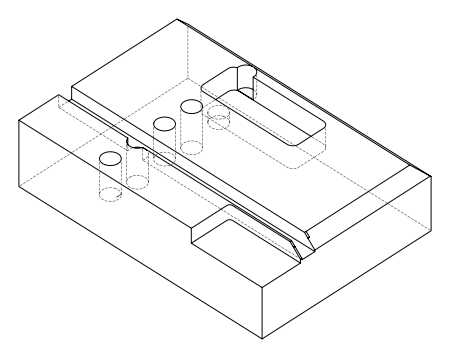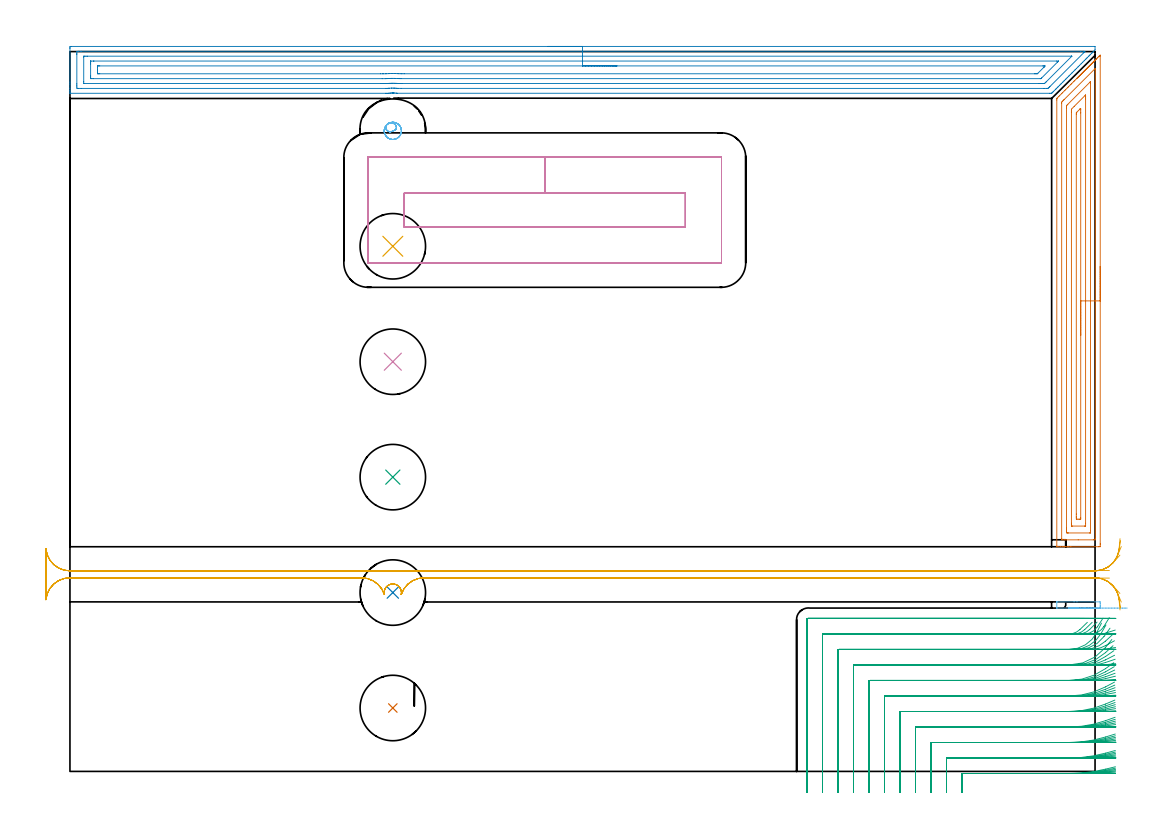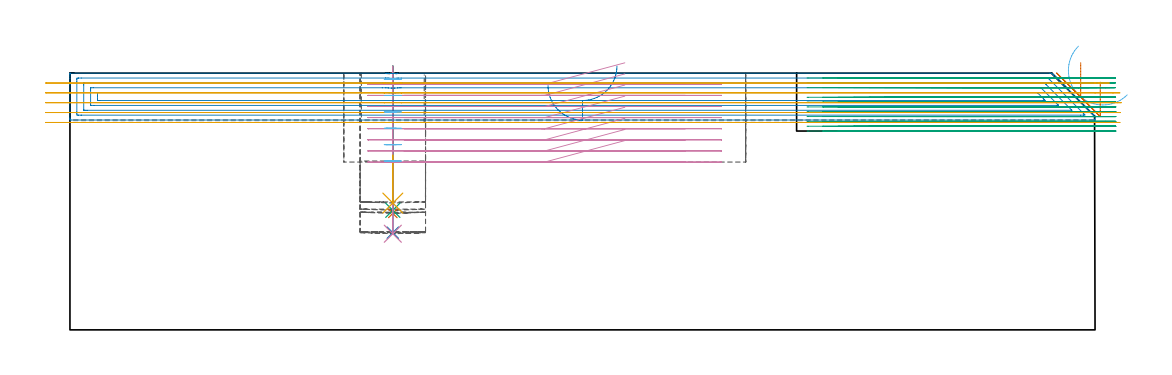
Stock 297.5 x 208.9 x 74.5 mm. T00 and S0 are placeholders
(PLAN: 12 operations, 3 tool changes, 62.2 min)
(1 INDEXABLE_INSERT_DRILL_BLIND_HOLE_FROM_SOLID | STEP1POCKET | NXT0302_009 | 0.17 min | 11464 mm3)
(2 INDEXABLE_INSERT_DRILL_BLIND_HOLE_FROM_SOLID_1 | STEP1POCKET_1 | NXT0302_009 | 0.19 min | 13051 mm3)
(3 INDEXABLE_INSERT_DRILL_BLIND_HOLE_FROM_SOLID_2 | STEP1POCKET_2 | NXT0302_009 | 0.17 min | 11211 mm3)
(4 INDEXABLE_INSERT_DRILL_BLIND_HOLE_FROM_SOLID_3 | STEP1POCKET_3 | NXT0302_009 | 0.2 min | 13136 mm3)
(5 INDEXABLE_INSERT_DRILL_BLIND_HOLE_FROM_SOLID_4 | STEP1POCKET_4 | NXT0302_009 | 0.06 min | 10615 mm3)
(6 AREA_MILL | FG_CHAMFER_SURFACE | UGT0205_001 | 0.28 min | 1210 mm3)
(7 AREA_MILL_1 | FG_CHAMFER_SURFACE_1 | UGT0205_001 | 5.69 min | 11855 mm3)
(8 AREA_MILL_2 | FG_CHAMFER_SURFACE_2 | UGT0205_001 | 11.96 min | 26774 mm3)
(9 MILL_CORNER_NOTCH_RECTANGULAR | CORNER_NOTCH_RECTANGULAR | NXT0201_008 | Follow Part, ap 1.5, ae 75% | 28 min | 68390 mm3)
(10 MILL_RECTANGULAR_POCKET | POCKET_RECTANGULAR_STRAIGHT | UGT0201_132 | Follow Part, ap 3.5, ae 75% | 8.17 min | 126372 mm3)
(11 MILL_RECTANGULAR_SLOT | SLOT_RECTANGULAR | UGT0201_132 | Follow Part, ap 3.5, ae 75% | 6.66 min | 64338 mm3)
(12 MILL_BLIND_HOLE_FROM_SOLID_MATERIAL | STEP1POCKET_5 | UGT0201_132 | Spiral | 0.6 min | 3915 mm3)
(TOOL NXT0302_009 | Index. Insert Drill 19mm [880-D1900L25-05] | D19 PA176 FL95 Z2)
(TOOL UGT0205_001 | Chamfer Mill 20 x 3 x 45 deg. | D20 FL50 Z2)
(TOOL NXT0201_008 | ENDMILL 6mm [2P460-0600-NA 1630] | D6 FL26 Z6)
(TOOL UGT0201_132 | Carbide End Mill 14.0 | D14 FL30 Z4)
(OP 1 INDEXABLE_INSERT_DRILL_BLIND_HOLE_FROM_SOLID)
G17 G21 G94 G90
T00 M6
G54
G17 G0 G90 X93.7 Y18.4 S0 M3
G43 Z84.5 H1
G94 G81 G98 Z33.8 F250. R76.5
G80
M5
M2
(OP 2 INDEXABLE_INSERT_DRILL_BLIND_HOLE_FROM_SOLID_1)
G17 G21 G94 G90
T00 M6
G54
G17 G0 G90 X93.7 Y51.9 S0 M3
G43 Z84.5 H1
G94 G81 G98 Z28.2 F250. R76.5
G80
M5
M2
(OP 3 INDEXABLE_INSERT_DRILL_BLIND_HOLE_FROM_SOLID_2)
G17 G21 G94 G90
T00 M6
G54
G17 G0 G90 X93.7 Y85.4 S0 M3
G43 Z84.5 H1
G94 G81 G98 Z34.7 F250. R76.5
G80
M5
M2
(OP 4 INDEXABLE_INSERT_DRILL_BLIND_HOLE_FROM_SOLID_3)
G17 G21 G94 G90
T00 M6
G54
G17 G0 G90 X93.7 Y118.9 S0 M3
G43 Z84.5 H1
G94 G81 G98 Z27.9 F250. R76.5
G80
M5
M2
(OP 5 INDEXABLE_INSERT_DRILL_BLIND_HOLE_FROM_SOLID_4)
G17 G21 G94 G90
T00 M6
G54
G17 G0 G90 X93.7 Y152.4 S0 M3
G43 Z84.5 H1
G94 G81 G98 Z36.8 F250. R50.7
G80
M5
M2
(OP 6 AREA_MILL)
G17 G21 G94 G90
T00 M6
G54
G17 G0 G90 X306.842 Y47.4 S1061 M3
G43 Z84.5 H0
Z68.205
G94 G1 X306.199 Z67.615 F250.
X305.508 Z67.083
X304.772 Z66.614
X303.999 Z66.211
X303.193 Z65.876
X302.361 Z65.613
X301.51 Z65.424
X300.645 Z65.309
X299.773 Z65.271
X298.902 Z65.308
X298.037 Z65.421
X297.185 Z65.609
X296.353 Z65.871
X295.546 Z66.204
X294.772 Z66.607
X294.036 Z67.075
X293.344 Z67.605
X292.7 Z68.194
X292.256 Z68.637
X291.405 Z69.494
X286.443 Z74.457
X286.406 Y47.41 Z74.494
X286.4 Y47.418 Z74.5
Y49.182
X286.406 Y49.19 Z74.494
X286.445 Y49.2 Z74.454
X291.405 Z69.494
X292.256 Z68.637
X298.928 Y49.199 Z61.968
X298.991 Y49.194 Z61.905
X298.998 Y48.741 Z61.902
X299. Y48.211 Z61.9
X298.998 Y47.859 Z61.902
X298.991 Y47.406 Z61.905
X298.928 Y47.401 Z61.968
X294.457 Y47.4 Z66.438
X292.7 Z68.194
X292.11 Z68.837
X291.579 Z69.529
X291.109 Z70.264
X290.706 Z71.038
X290.371 Z71.843
X290.109 Z72.675
X289.919 Z73.527
X289.805 Z74.392
X289.766 Z75.263
X289.803 Z76.135
X289.917 Z77.
X290.105 Z77.852
X290.366 Z78.684
X290.7 Z79.49
X291.102 Z80.264
X291.57 Z81.
X292.101 Z81.693
X292.69 Z82.336
G0 Z84.5
M5
M2
(OP 7 AREA_MILL_1)
G17 G21 G94 G90
T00 M6
G54
G17 G0 G90 X299. Y146.55 S1061 M3
G43 Z84.5 H0
Z71.9
G94 G1 Y146.512 Z71.028 F250.
Y146.398 Z70.163
Y146.209 Z69.312
Y145.947 Z68.48
Y145.613 Z67.674
Y145.21 Z66.9
Y144.742 Z66.164
Y144.211 Z65.472
Y143.621 Z64.829
Y142.978 Z64.24
Y142.286 Z63.708
Y141.55 Z63.24
Y140.776 Z62.837
Y139.97 Z62.503
Y139.138 Z62.241
Y138.287 Z62.052
Y137.422 Z61.938
Y136.55 Z61.9
Y66.13
X298.999 Y65.775 Z61.901
X298.994 Y65.246 Z61.903
X298.991 Y65.208 Z61.905
X298.467 Y65.2 Z62.43
X290.482 Z70.412
X289.853 Z71.045
X289.595 Z71.302
X288.966 Z71.931
X288.707 Z72.189
X288.191 Z72.708
X287.449 Z73.45
X286.71 Z74.189
X286.424 Y65.207 Z74.467
X286.403 Y65.21 Z74.488
X286.4 Y65.33 Z74.5
Y194.862
X286.406 Y195.301 Z74.492
X286.47 Y195.371 Z74.428
X286.933 Y195.835 Z73.963
X287.172 Y196.072 Z73.728
X287.82 Y196.722 Z73.076
X288.05 Y196.95 Z72.85
X288.707 Y197.609 Z72.189
X288.929 Y197.829 Z71.971
X289.595 Y198.496 Z71.302
X289.807 Y198.707 Z71.093
X290.482 Y199.384 Z70.415
X290.686 Y199.586 Z70.214
X290.71 Y199.61 Z70.19
X291.369 Y200.271 Z69.527
X291.564 Y200.464 Z69.336
X291.6 Y200.5 Z69.3
X292.256 Y201.158 Z68.64
X292.319 Y201.22 Z68.58
X292.49 Y201.39 Z68.409
X292.552 Y201.454 Z68.344
X292.614 Y201.515 Z68.285
X292.787 Y201.687 Z68.112
X292.848 Y201.75 Z68.049
X292.909 Y201.809 Z67.99
X293.083 Y201.984 Z67.816
X293.144 Y202.045 Z67.753
X293.204 Y202.104 Z67.695
X293.38 Y202.281 Z67.519
X293.439 Y202.341 Z67.457
X293.498 Y202.399 Z67.401
X293.677 Y202.577 Z67.222
X293.735 Y202.637 Z67.162
X293.793 Y202.694 Z67.106
X293.974 Y202.874 Z66.925
X294.031 Y202.933 Z66.866
X294.088 Y202.988 Z66.811
X294.27 Y203.171 Z66.629
X294.327 Y203.228 Z66.57
X294.383 Y203.283 Z66.516
X294.567 Y203.468 Z66.332
X294.622 Y203.524 Z66.274
X294.677 Y203.578 Z66.222
X294.864 Y203.764 Z66.035
X294.918 Y203.82 Z65.979
X294.972 Y203.873 Z65.927
X295.161 Y204.061 Z65.738
X295.214 Y204.115 Z65.683
X295.267 Y204.168 Z65.632
X295.457 Y204.358 Z65.442
X295.51 Y204.411 Z65.387
X295.562 Y204.462 Z65.337
X295.754 Y204.655 Z65.145
X295.805 Y204.707 Z65.091
X295.856 Y204.757 Z65.042
X296.051 Y204.951 Z64.848
X296.101 Y205.003 Z64.796
X296.151 Y205.052 Z64.748
X296.348 Y205.248 Z64.551
X296.397 Y205.298 Z64.5
X296.446 Y205.347 Z64.453
X296.644 Y205.545 Z64.255
X296.693 Y205.594 Z64.204
X296.741 Y205.641 Z64.158
X296.941 Y205.842 Z63.958
X296.988 Y205.89 Z63.909
X297.036 Y205.936 Z63.863
X297.238 Y206.138 Z63.661
X297.284 Y206.186 Z63.613
X297.33 Y206.231 Z63.569
X297.535 Y206.435 Z63.364
X297.58 Y206.481 Z63.317
X297.625 Y206.526 Z63.274
X297.831 Y206.732 Z63.068
X297.876 Y206.777 Z63.021
X297.92 Y206.82 Z62.979
X298.128 Y207.029 Z62.771
X298.467 Y207.369 Z62.43
X298.592 Y207.492 Z62.308
X298.723 Y207.622 Z62.177
X298.911 Y207.806 Z61.987
X298.993 Y207.882 Z61.904
X299. Y207.622 Z61.9
Y136.55
X297.586 Z63.314
Y67.555
X297.58 Y67.21 Z63.32
X297.045 Y67.201 Z63.855
X292.61 Y67.2 Z68.29
X289.061 Z71.839
X288.707 Z72.193
X288.172 Y67.202 Z72.728
X287.82 Y67.21 Z73.08
X287.814 Y67.555 Z73.086
Y67.561
Y193.972
X287.82 Y194.258 Z73.08
X288.117 Y194.563 Z72.783
X288.412 Y194.862 Z72.488
X288.56 Y195.01 Z72.34
X297.314 Y203.764 Z63.586
X297.449 Y203.895 Z63.451
X297.58 Y204.018 Z63.32
X297.586 Y203.759 Z63.314
Y136.55
X296.172 Z64.728
X296.171 Y69.859 Z64.729
X296.167 Y69.336 Z64.733
X296.165 Y69.245 Z64.735
X296.16 Y69.21 Z64.74
X296.076 Y69.206 Z64.824
X295.94 Y69.201 Z64.96
X289.729 Z71.171
X289.595 Y69.203 Z71.305
X289.46 Y69.209 Z71.44
X289.235 Y69.223 Z71.665
X289.233 Y69.336 Z71.667
X289.23 Y69.702 Z71.67
X289.229 Y70.226 Z71.671
X289.228 Y70.593 Z71.672
X289.229 Y192.558 Z71.671
X289.231 Y193.081 Z71.669
X289.233 Y193.173 Z71.667
X289.235 Y193.215 Z71.665
X289.257 Y193.246 Z71.643
X289.342 Y193.335 Z71.558
X289.595 Y193.594 Z71.305
X296.058 Y200.059 Z64.842
X296.125 Y200.123 Z64.775
X296.154 Y200.147 Z64.746
X296.164 Y200.153 Z64.736
X296.165 Y200.143 Z64.735
X296.169 Y200.067 Z64.731
X296.171 Y199.96 Z64.729
X296.172 Y199.836 Z64.728
Y136.55
X294.757 Z66.143
Y72.007
X294.755 Y71.28 Z66.145
X294.753 Y71.23 Z66.147
X294.751 Y71.212 Z66.149
X294.733 Y71.209 Z66.167
X294.634 Y71.204 Z66.266
X294.433 Y71.201 Z66.467
X290.933 Z69.967
X290.757 Y71.203 Z70.143
X290.67 Y71.207 Z70.23
X290.652 Y71.21 Z70.248
X290.649 Y71.22 Z70.251
X290.647 Y71.252 Z70.253
X290.643 Y71.845 Z70.257
Y72.007
Y191.301
X290.647 Y192.025 Z70.253
X290.65 Y192.191 Z70.25
X291.449 Y193.001 Z69.451
X294.614 Y196.165 Z66.286
X294.672 Y196.221 Z66.228
X294.722 Y196.266 Z66.178
X294.748 Y196.288 Z66.152
X294.75 Y196.251 Z66.15
X294.756 Y195.915 Z66.144
X294.757 Y195.752 Z66.143
Y195.188
Y136.55
X293.343 Z67.557
Y73.587
X293.341 Y73.387 Z67.559
X293.338 Y73.254 Z67.562
X293.336 Y73.213 Z67.564
X293.325 Y73.209 Z67.575
X293.29 Y73.205 Z67.61
X293.144 Y73.202 Z67.756
X292.841 Y73.201 Z68.059
X292.256 Y73.207 Z68.644
X292.068 Y73.21 Z68.832
X292.061 Y73.587 Z68.839
X292.058 Y73.787 Z68.842
X292.057 Y73.987 Z68.843
Y74.677
X292.058 Y190.61 Z68.842
X292.061 Y190.956 Z68.839
X292.064 Y191.126 Z68.836
X292.073 Y191.163 Z68.827
X292.109 Y191.203 Z68.791
X292.199 Y191.301 Z68.701
X293.09 Y192.191 Z67.81
X293.118 Y192.217 Z67.782
X293.144 Y192.238 Z67.756
X293.336 Y192.375 Z67.564
X293.34 Y192.191 Z67.56
X293.342 Y191.992 Z67.558
X293.343 Y191.301 Z67.557
Y191.101
Y136.55
Y135.679 Z67.595
Y134.814 Z67.709
Y133.962 Z67.898
Y133.13 Z68.16
Y132.324 Z68.494
Y131.55 Z68.897
Y130.814 Z69.365
Y130.122 Z69.896
Y129.479 Z70.486
Y128.89 Z71.129
Y128.359 Z71.821
Y127.89 Z72.557
Y127.487 Z73.331
Y127.153 Z74.137
Y126.891 Z74.969
Y126.702 Z75.82
Y126.588 Z76.685
Y126.55 Z77.557
G0 Z84.5
M5
M2
(OP 8 AREA_MILL_2)
G17 G21 G94 G90
T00 M6
G54
G17 G0 G90 X138.75 Y210.4 S1061 M3
G43 Z84.5 H0
Z70.9
G94 G1 X138.788 Z70.028 F250.
X138.902 Z69.164
X139.091 Z68.312
X139.353 Z67.48
X139.687 Z66.674
X140.09 Z65.9
X140.558 Z65.164
X141.09 Z64.472
X141.679 Z63.829
X142.322 Z63.24
X143.014 Z62.708
X143.75 Z62.24
X144.524 Z61.837
X145.33 Z61.503
X146.162 Z61.241
X147.014 Z61.052
X147.878 Z60.938
X148.75 Z60.9
X297.341
X297.395 Y210.398 Z60.902
X297.5 Y210.391 Z60.905
X297.499 Y209.399 Z61.9
X297.041 Y208.94 Z62.357
X296.895 Y208.794 Z62.505
X296.602 Y208.502 Z62.798
X296.151 Y208.05 Z63.247
X296.002 Y207.902 Z63.397
X295.705 Y207.605 Z63.695
X295.261 Y207.16 Z64.137
X295.11 Y207.009 Z64.29
X294.822 Y206.722 Z64.578
X294.371 Y206.27 Z65.027
X293.91 Y205.81 Z65.49
X293.481 Y205.38 Z65.917
X293.012 Y204.912 Z66.388
X292.592 Y204.49 Z66.807
X292.115 Y204.014 Z67.285
X291.702 Y203.6 Z67.697
X291.217 Y203.117 Z68.183
X290.812 Y202.71 Z68.587
X290.32 Y202.219 Z69.08
X289.922 Y201.82 Z69.477
X289.422 Y201.322 Z69.978
X289.032 Y200.93 Z70.367
X288.524 Y200.424 Z70.875
X288.142 Y200.04 Z71.257
X287.627 Y199.527 Z71.773
X287.252 Y199.15 Z72.147
X286.729 Y198.629 Z72.67
X286.362 Y198.26 Z73.037
X286.185 Y198.085 Z73.214
X285.997 Y197.897 Z73.403
X285.472 Y197.37 Z73.927
X285.293 Y197.193 Z74.107
X284.956 Y196.856 Z74.444
X284.919 Y196.821 Z74.479
X284.9 Y196.807 Z74.493
X284.401 Y196.8 Z74.5
X95.087 Y196.81 Z74.49
X94.757 Y196.836 Z74.461
X94.641 Y196.846 Z74.452
X94.194 Y196.878 Z74.417
X93.953 Y196.882 Z74.405
X93.879 Y196.888 Z74.407
X93.724 Y196.891 Z74.404
X93.647 Y196.889
X93.599 Y196.886 Z74.402
X93.299 Y196.881 Z74.409
X93.076 Y196.866 Z74.425
X92.852 Y196.851 Z74.441
X92.526 Y196.819 Z74.474
X92.35 Y196.801 Z74.491
X92.294 Y196.8 Z74.492
X91.859 Z74.497
X91.656 Y196.801 Z74.499
X0.159 Y196.8 Z74.5
X0.01 Y196.803 Z74.488
X0.006 Y196.843 Z74.448
X0. Y197.207 Z74.093
Y197.626 Z73.673
Y198.26 Z73.035
Y199.467 Z71.829
Y200.04 Z71.254
Y209.83 Z61.468
X0.002 Y210.118 Z61.179
X0.01 Y210.392 Z60.906
X0.284 Y210.399 Z60.899
X148.75 Y210.4 Z60.9
Y208.986 Z62.314
X293.325
X294.175 Y208.982 Z62.318
X294.217 Y208.979 Z62.321
X294.578 Y208.94 Z62.36
X294.401 Y208.756 Z62.544
X294.217 Y208.568 Z62.732
X284.401 Y198.751 Z72.549
X284.153 Y198.508 Z72.792
X283.899 Y198.26 Z73.04
X283.549 Y198.22 Z73.08
X283.508 Y198.218 Z73.082
X282.662 Y198.214 Z73.086
X282.616
X96.132 Y198.224 Z73.076
X95.238 Y198.226 Z73.074
X95.204 Y198.228 Z73.072
X94.761 Y198.26 Z73.04
X94.311 Y198.291 Z73.009
X94.279 Y198.292 Z73.008
X93.842 Y198.3 Z73.
X93.419 Y198.301 Z72.999
X93.379 Y198.3 Z73.
X92.625 Y198.26 Z73.04
X92.535 Y198.252 Z73.048
X92.526 Y198.251 Z73.049
X92.102 Y198.223 Z73.077
X91.678 Y198.216 Z73.084
X91.634
X3.283 Y198.214 Z73.086
X2.433 Y198.217 Z73.083
X2.39 Y198.22 Z73.08
X2.01 Y198.26 Z73.04
X2.003 Y198.646 Z72.654
X2.001 Y199.15 Z72.15
X2. Y199.539 Z71.761
X2.001 Y208.05 Z63.25
X2.002 Y208.436 Z62.864
X2.01 Y208.94 Z62.36
X2.35 Y208.98 Z62.32
X2.39 Y208.982 Z62.318
X3.236 Y208.986 Z62.314
X3.283
X148.75
Y207.572 Z63.728
X290.648 Y207.571 Z63.729
X290.691 Y207.57 Z63.73
X290.747 Y207.566 Z63.734
X290.754 Y207.565 Z63.735
X290.744 Y207.55 Z63.75
X290.725 Y207.527 Z63.773
X290.692 Y207.492 Z63.808
X290.648 Y207.447 Z63.853
X283.374 Y200.174 Z71.126
X283.239 Y200.04 Z71.26
X282.923 Y199.734 Z71.566
X282.817 Y199.636 Z71.664
X282.616 Y199.633 Z71.667
X282.135 Y199.63 Z71.67
X281.723 Y199.629 Z71.671
X281.244
X96.499 Y199.639 Z71.661
X96.096 Y199.641 Z71.659
X95.6 Y199.645 Z71.655
X95.204 Y199.655 Z71.645
X94.668 Y199.684 Z71.616
X94.311 Y199.701 Z71.599
X93.747 Y199.713 Z71.587
X93.419 Y199.71 Z71.59
X92.88 Y199.688 Z71.612
X92.526 Y199.669 Z71.631
X92.034 Y199.641 Z71.659
X91.634 Y199.636 Z71.664
X91.151 Y199.631 Z71.669
X90.741 Y199.63 Z71.67
X90.261
X4.175 Y199.629 Z71.671
X4.037 Y199.63 Z71.67
X4.015 Y199.632 Z71.668
X4.011 Y199.634 Z71.666
X4.007 Y199.657 Z71.643
X4.002 Y199.749 Z71.551
X4. Y200.215 Z71.085
X4.001 Y207.333 Z63.967
X4.007 Y207.508 Z63.792
X4.01 Y207.555 Z63.745
X4.024 Y207.565 Z63.735
X4.072 Y207.567 Z63.733
X4.175 Y207.569 Z63.731
X4.655 Y207.571 Z63.729
X5.067 Y207.572 Z63.728
X148.75
Y206.157 Z65.143
X286.299
X286.811 Y206.152 Z65.148
X286.889 Y206.15 Z65.15
X286.85 Y206.107 Z65.193
X286.776 Y206.028 Z65.272
X286.688 Y205.937 Z65.363
X286.604 Y205.853 Z65.447
X282.006 Y201.255 Z70.045
X281.891 Y201.143 Z70.157
X281.812 Y201.069 Z70.231
X281.791 Y201.051 Z70.249
X281.771 Y201.048 Z70.252
X281.723 Y201.045 Z70.255
X281.61 Y201.044 Z70.256
X96.096 Y201.053 Z70.247
X95.972 Y201.054 Z70.246
X95.588 Y201.061 Z70.239
X95.204 Y201.075 Z70.225
X95.052 Y201.081 Z70.219
X94.311 Y201.116 Z70.184
X94.12 Y201.121 Z70.179
X93.419 Y201.125 Z70.175
X93.229 Y201.12 Z70.18
X92.526 Y201.09 Z70.21
X92.374 Y201.082 Z70.218
X92.016 Y201.063 Z70.237
X91.634 Y201.049 Z70.251
X91.517 Y201.046 Z70.254
X90.741 Y201.044 Z70.256
X90.627
X6.739 Y201.043 Z70.257
X6.056 Y201.048 Z70.252
X6.019 Y201.05 Z70.25
X6.01 Y201.056 Z70.244
X6.007 Y201.078 Z70.222
X6.003 Y201.178 Z70.122
X6.001 Y201.379 Z69.921
X6. Y201.78 Z69.52
Y205.34 Z65.96
X6.001 Y205.805 Z65.495
X6.003 Y206.017 Z65.283
X6.007 Y206.123 Z65.177
X6.01 Y206.146 Z65.154
X6.024 Y206.151 Z65.149
X6.077 Y206.153 Z65.147
X6.852 Y206.157 Z65.143
X6.965
X148.75
Y204.743 Z66.557
X282.362
X282.616 Y204.742 Z66.558
X282.869 Y204.739 Z66.561
X283.02 Y204.736 Z66.564
X282.875 Y204.58 Z66.72
X282.79 Y204.49 Z66.81
X282.704 Y204.402 Z66.898
X282.616 Y204.314 Z66.986
X280.921 Y202.621 Z68.679
X280.831 Y202.535 Z68.765
X280.746 Y202.464 Z68.836
X280.671 Y202.462 Z68.838
X280.511 Y202.459 Z68.841
X280.192 Y202.457 Z68.843
X279.938
X96.989 Y202.467 Z68.833
X96.338 Y202.469 Z68.831
X96.096 Y202.471 Z68.829
X95.43 Y202.484 Z68.816
X95.204 Y202.494 Z68.806
X94.495 Y202.527 Z68.773
X94.311 Y202.532 Z68.768
X93.589 Y202.54 Z68.76
X93.419 Y202.539 Z68.761
X92.722 Y202.515 Z68.785
X92.526 Y202.507 Z68.793
X91.87 Y202.475 Z68.825
X91.634 Y202.467 Z68.833
X90.992 Y202.46 Z68.84
X90.741 Y202.459 Z68.841
X90.102 Y202.458 Z68.842
X8.637 Y202.457 Z68.843
X8.383 Y202.458 Z68.842
X8.214 Y202.46 Z68.84
X8.08 Y202.464 Z68.836
X8.01 Y202.468 Z68.832
X8.008 Y202.499 Z68.801
X8.004 Y202.71 Z68.59
X8. Y203.345 Z67.955
Y203.6 Z67.7
Y204.235 Z67.065
X8.002 Y204.49 Z66.81
X8.006 Y204.649 Z66.651
X8.01 Y204.726 Z66.574
X8.018 Y204.736 Z66.564
X8.057 Y204.739 Z66.561
X8.129 Y204.741 Z66.559
X8.384 Y204.743 Z66.557
X8.637
X148.75
X149.622 Z66.595
X150.486 Z66.709
X151.338 Z66.898
X152.17 Z67.16
X152.976 Z67.494
X153.75 Z67.897
X154.486 Z68.365
X155.178 Z68.896
X155.821 Z69.486
X156.41 Z70.129
X156.942 Z70.821
X157.41 Z71.557
X157.813 Z72.331
X158.147 Z73.137
X158.409 Z73.969
X158.598 Z74.82
X158.712 Z75.685
X158.75 Z76.557
G0 Z84.5
M5
M2
(OP 9 MILL_CORNER_NOTCH_RECTANGULAR)
G17 G21 G94 G90
T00 M6
G54
G17 G0 G90 X303.417 Y1.35 S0 M3
G43 Z84.5 H1
Z73.1
G94 G1 X300.5 Y0.648 F250.
G2 X289.975 Y-0.6 R45. F500.
G1 X259.196
G3 X258.9 Y-0.896 R0.3
G1 Y-3.
Y-6. F250.
G0 Z84.5
X303.397 Y6.071
Z73.1
G1 X300.5 Y5.291
G2 X289.975 Y3.9 R40.5 F500.
G1 X254.697
G3 X254.4 Y3.603 R0.3
G1 Y-3.
Y-6. F250.
G0 Z84.5
X303.369 Y10.85
Z73.1
G1 X300.5 Y9.973
G2 X289.975 Y8.4 R36. F500.
G1 X250.197
G3 X249.9 Y8.103 R0.3
G1 Y-3.
Y-6. F250.
G0 Z84.5
X303.328 Y15.713
Z73.1
G1 X300.5 Y14.71
G2 X289.975 Y12.9 R31.5 F500.
G1 X245.697
G3 X245.4 Y12.603 R0.3
G1 Y-3.
Y-6. F250.
G0 Z84.5
X303.263 Y20.705
Z73.1
G1 X300.5 Y19.536
G2 X289.975 Y17.4 R27. F500.
G1 X241.197
G3 X240.9 Y17.103 R0.3
G1 Y-3.
Y-6. F250.
G0 Z84.5
X303.152 Y25.917
Z73.1
G1 X300.5 Y24.513
G2 X289.975 Y21.9 R22.5 F500.
G1 X236.697
G3 X236.4 Y21.603 R0.3
G1 Y-3.
Y-6. F250.
G0 Z84.5
X302.934 Y31.552
Z73.1
G1 X300.5 Y29.798
G2 X289.975 Y26.4 R18. F500.
G1 X232.197
G3 X231.9 Y26.103 R0.3
G1 Y-3.
Y-6. F250.
G0 Z84.5
X302.379 Y38.284
Z73.1
G1 X300.5 Y35.945
G2 X289.975 Y30.9 R13.5 F500.
G1 X227.698
G3 X227.4 Y30.602 R0.3
G1 Y-3.
Y-6. F250.
G0 Z84.5
X299.364 Y43.036
Z73.1
G1 X298.016 Y40.356
G2 X289.975 Y35.4 R9. F500.
G1 X223.198
G3 X222.9 Y35.102 R0.3
G1 Y-3.
Y-6. F250.
G0 Z84.5
X295.263 Y43.263
Z73.1
G1 X293.111 Y41.173
G2 X289.975 Y39.9 R4.5 F500.
G1 X218.698
G3 X218.4 Y39.602 R0.3
G1 Y-3.
Y-6. F250.
G0 Z84.5
X292.975 Y44.4
Z73.1
G1 X289.975
X214.2 F500.
G3 X213.9 Y44.1 R0.3
G1 Y-3.
Y-6. F250.
G0 Z84.5
X303.438 Y0.943
Z71.7
G1 X300.5 Y0.335
G2 X291.375 Y-0.6 R45. F500.
G1 X259.197
G3 X258.9 Y-0.897 R0.3
G1 Y-3.
Y-6. F250.
G0 Z84.5
X303.423 Y5.617
Z71.7
G1 X300.5 Y4.941
G2 X291.375 Y3.9 R40.5 F500.
G1 X254.697
G3 X254.4 Y3.603 R0.3
G1 Y-3.
Y-6. F250.
G0 Z84.5
X303.402 Y10.336
Z71.7
G1 X300.5 Y9.576
G2 X291.375 Y8.4 R36. F500.
G1 X250.197
G3 X249.9 Y8.103 R0.3
G1 Y-3.
Y-6. F250.
G0 Z84.5
X303.371 Y15.12
Z71.7
G1 X300.5 Y14.251
G2 X291.375 Y12.9 R31.5 F500.
G1 X245.697
G3 X245.4 Y12.603 R0.3
G1 Y-3.
Y-6. F250.
G0 Z84.5
X303.323 Y20.003
Z71.7
G1 X300.5 Y18.989
G2 X291.375 Y17.4 R27. F500.
G1 X241.197
G3 X240.9 Y17.103 R0.3
G1 Y-3.
Y-6. F250.
G0 Z84.5
X303.242 Y25.05
Z71.7
G1 X300.5 Y23.833
G2 X291.375 Y21.9 R22.5 F500.
G1 X236.697
G3 X236.4 Y21.603 R0.3
G1 Y-3.
Y-6. F250.
G0 Z84.5
X303.086 Y30.405
Z71.7
G1 X300.5 Y28.884
G2 X291.375 Y26.4 R18. F500.
G1 X232.197
G3 X231.9 Y26.103 R0.3
G1 Y-3.
Y-6. F250.
G0 Z84.5
X302.711 Y36.479
Z71.7
G1 X300.5 Y34.451
G2 X291.375 Y30.9 R13.5 F500.
G1 X227.698
G3 X227.4 Y30.602 R0.3
G1 Y-3.
Y-6. F250.
G0 Z84.5
X300.668 Y42.493
Z71.7
G1 X299.167 Y39.896
G2 X291.375 Y35.4 R9. F500.
G1 X223.198
G3 X222.9 Y35.102 R0.3
G1 Y-3.
Y-6. F250.
G0 Z84.5
X296.662 Y43.26
Z71.7
G1 X294.509 Y41.171
G2 X291.375 Y39.9 R4.5 F500.
G1 X218.698
G3 X218.4 Y39.602 R0.3
G1 Y-3.
Y-6. F250.
G0 Z84.5
X294.375 Y44.4
Z71.7
G1 X291.375
X214.2 F500.
G3 X213.9 Y44.1 R0.3
G1 Y-3.
Y-6. F250.
G0 Z84.5
X303.456 Y0.58
Z70.3
G1 X300.5 Y0.066
G2 X292.789 Y-0.6 R45. F500.
G1 X259.197
G3 X258.9 Y-0.897 R0.3
G1 Y-3.
Y-6. F250.
G0 Z84.5
X303.445 Y5.212
Z70.3
G1 X300.5 Y4.641
G2 X292.789 Y3.9 R40.5 F500.
G1 X254.697
G3 X254.4 Y3.603 R0.3
G1 Y-3.
Y-6. F250.
G0 Z84.5
X303.43 Y9.878
Z70.3
G1 X300.5 Y9.235
G2 X292.789 Y8.4 R36. F500.
G1 X250.197
G3 X249.9 Y8.103 R0.3
G1 Y-3.
Y-6. F250.
G0 Z84.5
X303.409 Y14.593
Z70.3
G1 X300.5 Y13.858
G2 X292.789 Y12.9 R31.5 F500.
G1 X245.697
G3 X245.4 Y12.603 R0.3
G1 Y-3.
Y-6. F250.
G0 Z84.5
X303.375 Y19.381
Z70.3
G1 X300.5 Y18.524
G2 X292.789 Y17.4 R27. F500.
G1 X241.197
G3 X240.9 Y17.103 R0.3
G1 Y-3.
Y-6. F250.
G0 Z84.5
X303.318 Y24.29
Z70.3
G1 X300.5 Y23.262
G2 X292.789 Y21.9 R22.5 F500.
G1 X236.697
G3 X236.4 Y21.603 R0.3
G1 Y-3.
Y-6. F250.
G0 Z84.5
X303.211 Y29.42
Z70.3
G1 X300.5 Y28.135
G2 X292.789 Y26.4 R18. F500.
G1 X232.197
G3 X231.9 Y26.103 R0.3
G1 Y-3.
Y-6. F250.
G0 Z84.5
X302.963 Y35.032
Z70.3
G1 X300.5 Y33.319
G2 X292.789 Y30.9 R13.5 F500.
G1 X227.698
G3 X227.4 Y30.602 R0.3
G1 Y-3.
Y-6. F250.
G0 Z84.5
X301.842 Y41.563
Z70.3
G1 X300.086 Y39.131
G2 X292.789 Y35.4 R9. F500.
G1 X223.198
G3 X222.9 Y35.102 R0.3
G1 Y-3.
Y-6. F250.
G0 Z84.5
X298.091 Y43.329
Z70.3
G1 X295.965 Y41.212
G2 X292.789 Y39.9 R4.5 F500.
G1 X218.698
G3 X218.4 Y39.602 R0.3
G1 Y-3.
Y-6. F250.
G0 Z84.5
X295.789 Y44.4
Z70.3
G1 X292.789
X214.2 F500.
G3 X213.9 Y44.1 R0.3
G1 Y-3.
Y-6. F250.
G0 Z84.5
X303.467 Y0.221
Z68.9
G1 X300.494 Y-0.185
G2 X294.4 Y-0.6 R45. F500.
G1 X259.196
G3 X258.9 Y-0.896 R0.3
G1 Y-3.
Y-6. F250.
G0 Z84.5
X303.466 Y4.814
Z68.9
G1 X300.5 Y4.362
G2 X294.4 Y3.9 R40.5 F500.
G1 X254.697
G3 X254.4 Y3.603 R0.3
G1 Y-3.
Y-6. F250.
G0 Z84.5
X303.457 Y9.429
Z68.9
G1 X300.5 Y8.921
G2 X294.4 Y8.4 R36. F500.
G1 X250.197
G3 X249.9 Y8.103 R0.3
G1 Y-3.
Y-6. F250.
G0 Z84.5
X303.443 Y14.077
Z68.9
G1 X300.5 Y13.496
G2 X294.4 Y12.9 R31.5 F500.
G1 X245.697
G3 X245.4 Y12.603 R0.3
G1 Y-3.
Y-6. F250.
G0 Z84.5
X303.422 Y18.776
Z68.9
G1 X300.5 Y18.098
G2 X294.4 Y17.4 R27. F500.
G1 X241.197
G3 X240.9 Y17.103 R0.3
G1 Y-3.
Y-6. F250.
G0 Z84.5
X303.388 Y23.556
Z68.9
G1 X300.5 Y22.743
G2 X294.4 Y21.9 R22.5 F500.
G1 X236.697
G3 X236.4 Y21.603 R0.3
G1 Y-3.
Y-6. F250.
G0 Z84.5
X303.322 Y28.482
Z68.9
G1 X300.5 Y27.465
G2 X294.4 Y26.4 R18. F500.
G1 X232.197
G3 X231.9 Y26.103 R0.3
G1 Y-3.
Y-6. F250.
G0 Z84.5
X303.176 Y33.712
Z68.9
G1 X300.5 Y32.357
G2 X294.4 Y30.9 R13.5 F500.
G1 X227.698
G3 X227.4 Y30.602 R0.3
G1 Y-3.
Y-6. F250.
G0 Z84.5
X302.706 Y39.816
Z68.9
G1 X300.5 Y37.783
G2 X294.4 Y35.4 R9. F500.
G1 X223.198
G3 X222.9 Y35.102 R0.3
G1 Y-3.
Y-6. F250.
G0 Z84.5
X299.808 Y44.467
Z68.9
G1 X298.175 Y41.951
G2 X294.4 Y39.9 R4.5 F500.
G1 X218.698
G3 X218.4 Y39.602 R0.3
G1 Y-3.
Y-6. F250.
G0 Z84.5
X297.4 Y44.4
Z68.9
G1 X294.4
X214.2 F500.
G3 X213.9 Y44.1 R0.3
G1 Y-3.
Y-6. F250.
G0 Z84.5
X303.46 Y-0.114
Z67.5
G1 X300.473 Y-0.398
G2 X296.215 Y-0.6 R45. F500.
G1 X259.196
G3 X258.9 Y-0.896 R0.3
G1 Y-3.
Y-6. F250.
G0 Z84.5
X303.483 Y4.445
Z67.5
G1 X300.5 Y4.127
G2 X296.215 Y3.9 R40.5 F500.
G1 X254.697
G3 X254.4 Y3.603 R0.3
G1 Y-3.
Y-6. F250.
G0 Z84.5
X303.479 Y9.013
Z67.5
G1 X300.5 Y8.656
G2 X296.215 Y8.4 R36. F500.
G1 X250.197
G3 X249.9 Y8.103 R0.3
G1 Y-3.
Y-6. F250.
G0 Z84.5
X303.472 Y13.601
Z67.5
G1 X300.5 Y13.193
G2 X296.215 Y12.9 R31.5 F500.
G1 X245.697
G3 X245.4 Y12.603 R0.3
G1 Y-3.
Y-6. F250.
G0 Z84.5
X303.462 Y18.218
Z67.5
G1 X300.5 Y17.742
G2 X296.215 Y17.4 R27. F500.
G1 X241.197
G3 X240.9 Y17.103 R0.3
G1 Y-3.
Y-6. F250.
G0 Z84.5
X303.445 Y22.883
Z67.5
G1 X300.5 Y22.312
G2 X296.215 Y21.9 R22.5 F500.
G1 X236.697
G3 X236.4 Y21.603 R0.3
G1 Y-3.
Y-6. F250.
G0 Z84.5
X303.414 Y27.631
Z67.5
G1 X300.5 Y26.917
G2 X296.215 Y26.4 R18. F500.
G1 X232.197
G3 X231.9 Y26.103 R0.3
G1 Y-3.
Y-6. F250.
G0 Z84.5
X303.345 Y32.55
Z67.5
G1 X300.5 Y31.598
G2 X296.215 Y30.9 R13.5 F500.
G1 X227.698
G3 X227.4 Y30.602 R0.3
G1 Y-3.
Y-6. F250.
G0 Z84.5
X303.138 Y37.913
Z67.5
G1 X300.5 Y36.485
G2 X296.215 Y35.4 R9. F500.
G1 X223.198
G3 X222.9 Y35.102 R0.3
G1 Y-3.
Y-6. F250.
G0 Z84.5
X301.62 Y44.592
Z67.5
G1 X300.046 Y42.038
G2 X296.215 Y39.9 R4.5 F500.
G1 X218.698
G3 X218.4 Y39.602 R0.3
G1 Y-3.
Y-6. F250.
G0 Z84.5
X299.215 Y44.4
Z67.5
G1 X296.215
X214.2 F500.
G3 X213.9 Y44.1 R0.3
G1 Y-3.
Y-6. F250.
G0 Z84.5
X303.442 Y-0.494
Z66.1
G1 X300.443 Y-0.581
G2 X299.135 Y-0.6 R45. F500.
G1 X259.196
G3 X258.9 Y-0.896 R0.3
G1 Y-3.
Y-6. F250.
G0 Z84.5
X303.498 Y4.024
Z66.1
G1 X300.5 Y3.923
G2 X299.135 Y3.9 R40.5 F500.
G1 X254.697
G3 X254.4 Y3.603 R0.3
G1 Y-3.
Y-6. F250.
G0 Z84.5
X303.498 Y8.54
Z66.1
G1 X300.5 Y8.426
G2 X299.135 Y8.4 R36. F500.
G1 X250.197
G3 X249.9 Y8.103 R0.3
G1 Y-3.
Y-6. F250.
G0 Z84.5
X303.497 Y13.06
Z66.1
G1 X300.5 Y12.93
G2 X299.135 Y12.9 R31.5 F500.
G1 X245.697
G3 X245.4 Y12.603 R0.3
G1 Y-3.
Y-6. F250.
G0 Z84.5
X303.496 Y17.586
Z66.1
G1 X300.5 Y17.435
G2 X299.135 Y17.4 R27. F500.
G1 X241.197
G3 X240.9 Y17.103 R0.3
G1 Y-3.
Y-6. F250.
G0 Z84.5
X303.494 Y22.123
Z66.1
G1 X300.5 Y21.941
G2 X299.135 Y21.9 R22.5 F500.
G1 X236.697
G3 X236.4 Y21.603 R0.3
G1 Y-3.
Y-6. F250.
G0 Z84.5
X303.491 Y26.679
Z66.1
G1 X300.5 Y26.452
G2 X299.135 Y26.4 R18. F500.
G1 X232.197
G3 X231.9 Y26.103 R0.3
G1 Y-3.
Y-6. F250.
G0 Z84.5
X303.485 Y31.272
Z66.1
G1 X300.5 Y30.969
G2 X299.135 Y30.9 R13.5 F500.
G1 X227.698
G3 X227.4 Y30.602 R0.3
G1 Y-3.
Y-6. F250.
G0 Z84.5
X303.465 Y35.959
Z66.1
G1 X300.5 Y35.504
G2 X299.135 Y35.4 R9. F500.
G1 X223.198
G3 X222.9 Y35.102 R0.3
G1 Y-3.
Y-6. F250.
G0 Z84.5
X303.359 Y41.022
Z66.1
G1 X300.5 Y40.112
G2 X299.135 Y39.9 R4.5 F500.
G1 X218.698
G3 X218.4 Y39.602 R0.3
G1 Y-3.
Y-6. F250.
G0 Z84.5
X302.135 Y44.4
Z66.1
G1 X299.135
X214.2 F500.
G3 X213.9 Y44.1 R0.3
G1 Y-3.
Y-6. F250.
G0 Z84.5
X303.439 Y-0.591
Z64.7
G1 X300.439 Y-0.6
X300.311 F500.
X259.196
G3 X258.9 Y-0.896 R0.3
G1 Y-3.
Y-6. F250.
G0 Z84.5
X303.5 Y3.914
Z64.7
G1 X300.5 Y3.9
X300.311 F500.
X254.697
G3 X254.4 Y3.603 R0.3
G1 Y-3.
Y-6. F250.
G0 Z84.5
X303.5 Y8.416
Z64.7
G1 X300.5 Y8.401
X300.311 Y8.4 F500.
X250.197
G3 X249.9 Y8.103 R0.3
G1 Y-3.
Y-6. F250.
G0 Z84.5
X303.5 Y12.919
Z64.7
G1 X300.5 Y12.901
X300.311 Y12.9 F500.
X245.697
G3 X245.4 Y12.603 R0.3
G1 Y-3.
Y-6. F250.
G0 Z84.5
X303.5 Y17.422
Z64.7
G1 X300.5 Y17.401
X300.311 Y17.4 F500.
X241.197
G3 X240.9 Y17.103 R0.3
G1 Y-3.
Y-6. F250.
G0 Z84.5
X303.5 Y21.926
Z64.7
G1 X300.5 Y21.901
X300.311 Y21.9 F500.
X236.697
G3 X236.4 Y21.603 R0.3
G1 Y-3.
Y-6. F250.
G0 Z84.5
X303.5 Y26.433
Z64.7
G1 X300.5 Y26.401
X300.311 Y26.4 F500.
X232.197
G3 X231.9 Y26.103 R0.3
G1 Y-3.
Y-6. F250.
G0 Z84.5
X303.5 Y30.943
Z64.7
G1 X300.5 Y30.901
X300.311 Y30.9 F500.
X227.698
G3 X227.4 Y30.602 R0.3
G1 Y-3.
Y-6. F250.
G0 Z84.5
X303.499 Y35.465
Z64.7
G1 X300.5 Y35.402
X300.311 Y35.4 F500.
X223.198
G3 X222.9 Y35.102 R0.3
G1 Y-3.
Y-6. F250.
G0 Z84.5
X303.497 Y40.03
Z64.7
G1 X300.5 Y39.904
X300.311 Y39.9 F500.
X218.698
G3 X218.4 Y39.602 R0.3
G1 Y-3.
Y-6. F250.
G0 Z84.5
X303.311 Y44.4
Z64.7
G1 X300.311
X214.2 F500.
G3 X213.9 Y44.1 R0.3
G1 Y-3.
Y-6. F250.
G0 Z84.5
X303.439 Y-0.6
Z63.3
G1 X300.439
X259.196 F500.
G3 X258.9 Y-0.896 R0.3
G1 Y-3.
Y-6. F250.
G0 Z84.5
X303.5 Y3.9
Z63.3
G1 X300.5
X254.697 F500.
G3 X254.4 Y3.603 R0.3
G1 Y-3.
Y-6. F250.
G0 Z84.5
X303.5 Y8.4
Z63.3
G1 X300.5
X250.197 F500.
G3 X249.9 Y8.103 R0.3
G1 Y-3.
Y-6. F250.
G0 Z84.5
X303.5 Y12.9
Z63.3
G1 X300.5
X245.697 F500.
G3 X245.4 Y12.603 R0.3
G1 Y-3.
Y-6. F250.
G0 Z84.5
X303.5 Y17.4
Z63.3
G1 X300.5
X241.197 F500.
G3 X240.9 Y17.103 R0.3
G1 Y-3.
Y-6. F250.
G0 Z84.5
X303.5 Y21.9
Z63.3
G1 X300.5
X236.697 F500.
G3 X236.4 Y21.603 R0.3
G1 Y-3.
Y-6. F250.
G0 Z84.5
X303.5 Y26.4
Z63.3
G1 X300.5
X232.197 F500.
G3 X231.9 Y26.103 R0.3
G1 Y-3.
Y-6. F250.
G0 Z84.5
X303.5 Y30.9
Z63.3
G1 X300.5
X227.698 F500.
G3 X227.4 Y30.602 R0.3
G1 Y-3.
Y-6. F250.
G0 Z84.5
X303.5 Y35.4
Z63.3
G1 X300.5
X223.198 F500.
G3 X222.9 Y35.102 R0.3
G1 Y-3.
Y-6. F250.
G0 Z84.5
X303.5 Y39.9
Z63.3
G1 X300.5
X218.698 F500.
G3 X218.4 Y39.602 R0.3
G1 Y-3.
Y-6. F250.
G0 Z84.5
X303.5 Y44.4
Z63.3
G1 X300.5
X214.2 F500.
G3 X213.9 Y44.1 R0.3
G1 Y-3.
Y-6. F250.
G0 Z84.5
X303.439 Y-0.6
Z61.9
G1 X300.439
X259.196 F500.
G3 X258.9 Y-0.896 R0.3
G1 Y-3.
Y-6. F250.
G0 Z84.5
X303.5 Y3.9
Z61.9
G1 X300.5
X254.697 F500.
G3 X254.4 Y3.603 R0.3
G1 Y-3.
Y-6. F250.
G0 Z84.5
X303.5 Y8.4
Z61.9
G1 X300.5
X250.197 F500.
G3 X249.9 Y8.103 R0.3
G1 Y-3.
Y-6. F250.
G0 Z84.5
X303.5 Y12.9
Z61.9
G1 X300.5
X245.697 F500.
G3 X245.4 Y12.603 R0.3
G1 Y-3.
Y-6. F250.
G0 Z84.5
X303.5 Y17.4
Z61.9
G1 X300.5
X241.197 F500.
G3 X240.9 Y17.103 R0.3
G1 Y-3.
Y-6. F250.
G0 Z84.5
X303.5 Y21.9
Z61.9
G1 X300.5
X236.697 F500.
G3 X236.4 Y21.603 R0.3
G1 Y-3.
Y-6. F250.
G0 Z84.5
X303.5 Y26.4
Z61.9
G1 X300.5
X232.197 F500.
G3 X231.9 Y26.103 R0.3
G1 Y-3.
Y-6. F250.
G0 Z84.5
X303.5 Y30.9
Z61.9
G1 X300.5
X227.698 F500.
G3 X227.4 Y30.602 R0.3
G1 Y-3.
Y-6. F250.
G0 Z84.5
X303.5 Y35.4
Z61.9
G1 X300.5
X223.198 F500.
G3 X222.9 Y35.102 R0.3
G1 Y-3.
Y-6. F250.
G0 Z84.5
X303.5 Y39.9
Z61.9
G1 X300.5
X218.698 F500.
G3 X218.4 Y39.602 R0.3
G1 Y-3.
Y-6. F250.
G0 Z84.5
X303.5 Y44.4
Z61.9
G1 X300.5
X214.2 F500.
G3 X213.9 Y44.1 R0.3
G1 Y-3.
Y-6. F250.
G0 Z84.5
X303.439 Y-0.6
Z60.5
G1 X300.439
X259.196 F500.
G3 X258.9 Y-0.896 R0.3
G1 Y-3.
Y-6. F250.
G0 Z84.5
X303.5 Y3.9
Z60.5
G1 X300.5
X254.697 F500.
G3 X254.4 Y3.603 R0.3
G1 Y-3.
Y-6. F250.
G0 Z84.5
X303.5 Y8.4
Z60.5
G1 X300.5
X250.197 F500.
G3 X249.9 Y8.103 R0.3
G1 Y-3.
Y-6. F250.
G0 Z84.5
X303.5 Y12.9
Z60.5
G1 X300.5
X245.697 F500.
G3 X245.4 Y12.603 R0.3
G1 Y-3.
Y-6. F250.
G0 Z84.5
X303.5 Y17.4
Z60.5
G1 X300.5
X241.197 F500.
G3 X240.9 Y17.103 R0.3
G1 Y-3.
Y-6. F250.
G0 Z84.5
X303.5 Y21.9
Z60.5
G1 X300.5
X236.697 F500.
G3 X236.4 Y21.603 R0.3
G1 Y-3.
Y-6. F250.
G0 Z84.5
X303.5 Y26.4
Z60.5
G1 X300.5
X232.197 F500.
G3 X231.9 Y26.103 R0.3
G1 Y-3.
Y-6. F250.
G0 Z84.5
X303.5 Y30.9
Z60.5
G1 X300.5
X227.698 F500.
G3 X227.4 Y30.602 R0.3
G1 Y-3.
Y-6. F250.
G0 Z84.5
X303.5 Y35.4
Z60.5
G1 X300.5
X223.198 F500.
G3 X222.9 Y35.102 R0.3
G1 Y-3.
Y-6. F250.
G0 Z84.5
X303.5 Y39.9
Z60.5
G1 X300.5
X218.698 F500.
G3 X218.4 Y39.602 R0.3
G1 Y-3.
Y-6. F250.
G0 Z84.5
X303.5 Y44.4
Z60.5
G1 X300.5
X214.2 F500.
G3 X213.9 Y44.1 R0.3
G1 Y-3.
Y-6. F250.
G0 Z84.5
X303.439 Y-0.6
Z59.1
G1 X300.439
X259.196 F500.
G3 X258.9 Y-0.896 R0.3
G1 Y-3.
Y-6. F250.
G0 Z84.5
X303.5 Y3.9
Z59.1
G1 X300.5
X254.697 F500.
G3 X254.4 Y3.603 R0.3
G1 Y-3.
Y-6. F250.
G0 Z84.5
X303.5 Y8.4
Z59.1
G1 X300.5
X250.197 F500.
G3 X249.9 Y8.103 R0.3
G1 Y-3.
Y-6. F250.
G0 Z84.5
X303.5 Y12.9
Z59.1
G1 X300.5
X245.697 F500.
G3 X245.4 Y12.603 R0.3
G1 Y-3.
Y-6. F250.
G0 Z84.5
X303.5 Y17.4
Z59.1
G1 X300.5
X241.197 F500.
G3 X240.9 Y17.103 R0.3
G1 Y-3.
Y-6. F250.
G0 Z84.5
X303.5 Y21.9
Z59.1
G1 X300.5
X236.697 F500.
G3 X236.4 Y21.603 R0.3
G1 Y-3.
Y-6. F250.
G0 Z84.5
X303.5 Y26.4
Z59.1
G1 X300.5
X232.197 F500.
G3 X231.9 Y26.103 R0.3
G1 Y-3.
Y-6. F250.
G0 Z84.5
X303.5 Y30.9
Z59.1
G1 X300.5
X227.698 F500.
G3 X227.4 Y30.602 R0.3
G1 Y-3.
Y-6. F250.
G0 Z84.5
X303.5 Y35.4
Z59.1
G1 X300.5
X223.198 F500.
G3 X222.9 Y35.102 R0.3
G1 Y-3.
Y-6. F250.
G0 Z84.5
X303.5 Y39.9
Z59.1
G1 X300.5
X218.698 F500.
G3 X218.4 Y39.602 R0.3
G1 Y-3.
Y-6. F250.
G0 Z84.5
X303.5 Y44.4
Z59.1
G1 X300.5
X214.2 F500.
G3 X213.9 Y44.1 R0.3
G1 Y-3.
Y-6. F250.
G0 Z84.5
X303.439 Y-0.6
Z57.7
G1 X300.439
X259.196 F500.
G3 X258.9 Y-0.896 R0.3
G1 Y-3.
Y-6. F250.
G0 Z84.5
X303.5 Y3.9
Z57.7
G1 X300.5
X254.697 F500.
G3 X254.4 Y3.603 R0.3
G1 Y-3.
Y-6. F250.
G0 Z84.5
X303.5 Y8.4
Z57.7
G1 X300.5
X250.197 F500.
G3 X249.9 Y8.103 R0.3
G1 Y-3.
Y-6. F250.
G0 Z84.5
X303.5 Y12.9
Z57.7
G1 X300.5
X245.697 F500.
G3 X245.4 Y12.603 R0.3
G1 Y-3.
Y-6. F250.
G0 Z84.5
X303.5 Y17.4
Z57.7
G1 X300.5
X241.197 F500.
G3 X240.9 Y17.103 R0.3
G1 Y-3.
Y-6. F250.
G0 Z84.5
X303.5 Y21.9
Z57.7
G1 X300.5
X236.697 F500.
G3 X236.4 Y21.603 R0.3
G1 Y-3.
Y-6. F250.
G0 Z84.5
X303.5 Y26.4
Z57.7
G1 X300.5
X232.197 F500.
G3 X231.9 Y26.103 R0.3
G1 Y-3.
Y-6. F250.
G0 Z84.5
X303.5 Y30.9
Z57.7
G1 X300.5
X227.698 F500.
G3 X227.4 Y30.602 R0.3
G1 Y-3.
Y-6. F250.
G0 Z84.5
X303.5 Y35.4
Z57.7
G1 X300.5
X223.198 F500.
G3 X222.9 Y35.102 R0.3
G1 Y-3.
Y-6. F250.
G0 Z84.5
X303.5 Y39.9
Z57.7
G1 X300.5
X218.698 F500.
G3 X218.4 Y39.602 R0.3
G1 Y-3.
Y-6. F250.
G0 Z84.5
X303.5 Y44.4
Z57.7
G1 X300.5
X214.2 F500.
G3 X213.9 Y44.1 R0.3
G1 Y-3.
Y-6. F250.
G0 Z84.5
M5
M2
(OP 10 MILL_RECTANGULAR_POCKET)
G17 G21 G94 G90
T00 M6
G54
G17 G0 G90 X161.032 Y167.8 S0 M3
G43 Z84.5 H0
Z77.5
G94 G1 X137.8 Z71.275 F250.
X97. F500.
Y158.
X178.6
Y167.8
X137.8
Y178.3
X86.6
X86.545 Y178.295
X86.505 Y178.255
X86.5 Y178.2
Y147.6
X86.505 Y147.545
X86.545 Y147.505
X86.6 Y147.5
X189.
X189.055 Y147.505
X189.095 Y147.545
X189.1 Y147.6
Y178.2
X189.095 Y178.255
X189.055 Y178.295
X189. Y178.3
X137.8
X136.8
G0 X161.032 Y167.8 Z74.275
G1 X137.8 Z68.05 F250.
X97. F500.
Y158.
X178.6
Y167.8
X137.8
Y178.3
X86.6
X86.545 Y178.295
X86.505 Y178.255
X86.5 Y178.2
Y147.6
X86.505 Y147.545
X86.545 Y147.505
X86.6 Y147.5
X189.
X189.055 Y147.505
X189.095 Y147.545
X189.1 Y147.6
Y178.2
X189.095 Y178.255
X189.055 Y178.295
X189. Y178.3
X137.8
X136.8
G0 X161.032 Y167.8 Z71.05
G1 X137.8 Z64.825 F250.
X97. F500.
Y158.
X178.6
Y167.8
X137.8
Y178.3
X86.6
X86.545 Y178.295
X86.505 Y178.255
X86.5 Y178.2
Y147.6
X86.505 Y147.545
X86.545 Y147.505
X86.6 Y147.5
X189.
X189.055 Y147.505
X189.095 Y147.545
X189.1 Y147.6
Y178.2
X189.095 Y178.255
X189.055 Y178.295
X189. Y178.3
X137.8
X136.8
G0 X161.032 Y167.8 Z67.825
G1 X137.8 Z61.6 F250.
X97. F500.
Y158.
X178.6
Y167.8
X137.8
Y178.3
X86.6
X86.545 Y178.295
X86.505 Y178.255
X86.5 Y178.2
Y147.6
X86.505 Y147.545
X86.545 Y147.505
X86.6 Y147.5
X189.
X189.055 Y147.505
X189.095 Y147.545
X189.1 Y147.6
Y178.2
X189.095 Y178.255
X189.055 Y178.295
X189. Y178.3
X137.8
X136.8
G0 X161.032 Y167.8 Z64.6
G1 X137.8 Z58.375 F250.
X97. F500.
Y158.
X178.6
Y167.8
X137.8
Y178.3
X86.6
X86.545 Y178.295
X86.505 Y178.255
X86.5 Y178.2
Y147.6
X86.505 Y147.545
X86.545 Y147.505
X86.6 Y147.5
X189.
X189.055 Y147.505
X189.095 Y147.545
X189.1 Y147.6
Y178.2
X189.095 Y178.255
X189.055 Y178.295
X189. Y178.3
X137.8
X136.8
G0 X161.032 Y167.8 Z61.375
G1 X137.8 Z55.15 F250.
X97. F500.
Y158.
X178.6
Y167.8
X137.8
Y178.3
X86.6
X86.545 Y178.295
X86.505 Y178.255
X86.5 Y178.2
Y147.6
X86.505 Y147.545
X86.545 Y147.505
X86.6 Y147.5
X189.
X189.055 Y147.505
X189.095 Y147.545
X189.1 Y147.6
Y178.2
X189.095 Y178.255
X189.055 Y178.295
X189. Y178.3
X137.8
X136.8
G0 X161.032 Y167.8 Z58.15
G1 X137.8 Z51.925 F250.
X97. F500.
Y158.
X178.6
Y167.8
X137.8
Y178.3
X86.6
X86.545 Y178.295
X86.505 Y178.255
X86.5 Y178.2
Y147.6
X86.505 Y147.545
X86.545 Y147.505
X86.6 Y147.5
X189.
X189.055 Y147.505
X189.095 Y147.545
X189.1 Y147.6
Y178.2
X189.095 Y178.255
X189.055 Y178.295
X189. Y178.3
X137.8
X136.8
G0 X161.032 Y167.8 Z54.925
G1 X137.8 Z48.7 F250.
X97. F500.
Y158.
X178.6
Y167.8
X137.8
Y178.3
X86.6
X86.545 Y178.295
X86.505 Y178.255
X86.5 Y178.2
Y147.6
X86.505 Y147.545
X86.545 Y147.505
X86.6 Y147.5
X189.
X189.055 Y147.505
X189.095 Y147.545
X189.1 Y147.6
Y178.2
X189.095 Y178.255
X189.055 Y178.295
X189. Y178.3
X137.8
X136.8
G0 Z84.5
M5
M2
(OP 11 MILL_RECTANGULAR_SLOT)
G17 G21 G94 G90
T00 M6
G54
G17 G0 G90 X301.667 Y58.298 S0 M3
G43 Z84.5 H0
Z71.64
G94 G1 X298.667 F250.
G2 X297.5 Y58.2 R7. F500.
G1 X0.
G2 X-6.97 Y64.553 R7.
G1 X-7.
Y49.847
X-6.97
G2 X0. Y56.2 R7.
G1 X84.592
G2 X91.246 Y51.373 R7.
G1 X91.256 Y51.375
G2 X96.144 Y51.375 R-2.5
G1 X96.154 Y51.373
G2 X102.808 Y56.2 R7.
G1 X297.5
G2 X298.667 Y56.102 R7.
G1 X301.667 F250.
G0 Z84.5
X304.713 Y62.757
Z68.78
G1 X302.709 Y60.524
G2 X297.5 Y58.2 R7. F500.
G1 X0.
G2 X-6.97 Y64.553 R7.
G1 X-7.
Y49.847
X-6.97
G2 X0. Y56.2 R7.
G1 X84.592
G2 X91.246 Y51.373 R7.
G1 X91.256 Y51.375
G2 X96.144 Y51.375 R-2.5
G1 X96.154 Y51.373
G2 X102.808 Y56.2 R7.
G1 X297.5
G2 X302.708 Y53.877 R7.
G1 X304.713 Y51.645 F250.
G0 X305.115 Y65.266 Z65.92
G1 X303.958 Y62.498
G2 X297.5 Y58.2 R7. F500.
G1 X0.
G2 X-6.97 Y64.553 R7.
G1 X-7.
Y49.847
X-6.97
G2 X0. Y56.2 R7.
G1 X84.592
G2 X91.246 Y51.373 R7.
G1 X91.256 Y51.375
G2 X96.144 Y51.375 R-2.5
G1 X96.154 Y51.373
G2 X102.808 Y56.2 R7.
G1 X297.5
G2 X303.96 Y51.895 R7.
G1 X305.115 Y49.127 F250.
G0 X304.91 Y66.956 Z63.06
G1 X304.396 Y64.001
G2 X297.5 Y58.2 R7. F500.
G1 X0.
G2 X-6.97 Y64.553 R7.
G1 X-7.
Y49.847
X-6.97
G2 X0. Y56.2 R7.
G1 X84.592
G2 X91.246 Y51.373 R7.
G1 X91.256 Y51.375
G2 X96.144 Y51.375 R-2.5
G1 X96.154 Y51.373
G2 X102.808 Y56.2 R7.
G1 X297.5
G2 X304.392 Y50.423 R7.
G1 X304.917 Y47.469 F250.
G0 X304.747 Y67.54 Z60.2
G1 X304.47 Y64.553
G2 X297.5 Y58.2 R7. F500.
G1 X0.
G2 X-6.97 Y64.553 R7.
G1 X-7.
Y49.847
X-6.97
G2 X0. Y56.2 R7.
G1 X84.592
G2 X91.246 Y51.373 R7.
G1 X91.256 Y51.375
G2 X96.144 Y51.375 R-2.5
G1 X96.154 Y51.373
G2 X102.808 Y56.2 R7.
G1 X297.5
G2 X304.47 Y49.847 R7.
G1 X304.747 Y46.86 F250.
G0 Z84.5
M5
M2
(OP 12 MILL_BLIND_HOLE_FROM_SOLID_MATERIAL)
G17 G21 G94 G90
T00 M6
G54
G17 G0 G90 X93.7 Y185.9 S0 M3
G43 Z84.5 H0
Z72.75
G94 G3 X94.513 Y187.587 R1.039 F250.
X92.141 Y187.855 R1.687
X91.745 Y184.341 R2.5
X92.141 Y187.855 R-2.5
X91.943 Y186.098 R1.25
X93.7 Y185.9 R1.25
G0 Z68.
G3 X94.513 Y187.587 R1.039
X92.141 Y187.855 R1.687
X91.745 Y184.341 R2.5
X92.141 Y187.855 R-2.5
X91.943 Y186.098 R1.25
X93.7 Y185.9 R1.25
G0 Z63.25
G3 X94.513 Y187.587 R1.039
X92.141 Y187.855 R1.687
X91.745 Y184.341 R2.5
X92.141 Y187.855 R-2.5
X91.943 Y186.098 R1.25
X93.7 Y185.9 R1.25
G0 Z58.5
G3 X94.513 Y187.587 R1.039
X92.141 Y187.855 R1.687
X91.745 Y184.341 R2.5
X92.141 Y187.855 R-2.5
X91.943 Y186.098 R1.25
X93.7 Y185.9 R1.25
G0 Z53.75
G3 X94.513 Y187.587 R1.039
X92.141 Y187.855 R1.687
X91.745 Y184.341 R2.5
X92.141 Y187.855 R-2.5
X91.943 Y186.098 R1.25
X93.7 Y185.9 R1.25
G0 Z49.
G3 X94.513 Y187.587 R1.039
X92.141 Y187.855 R1.687
X91.745 Y184.341 R2.5
X92.141 Y187.855 R-2.5
X91.943 Y186.098 R1.25
X93.7 Y185.9 R1.25
G0 Z84.5
M5
M2
